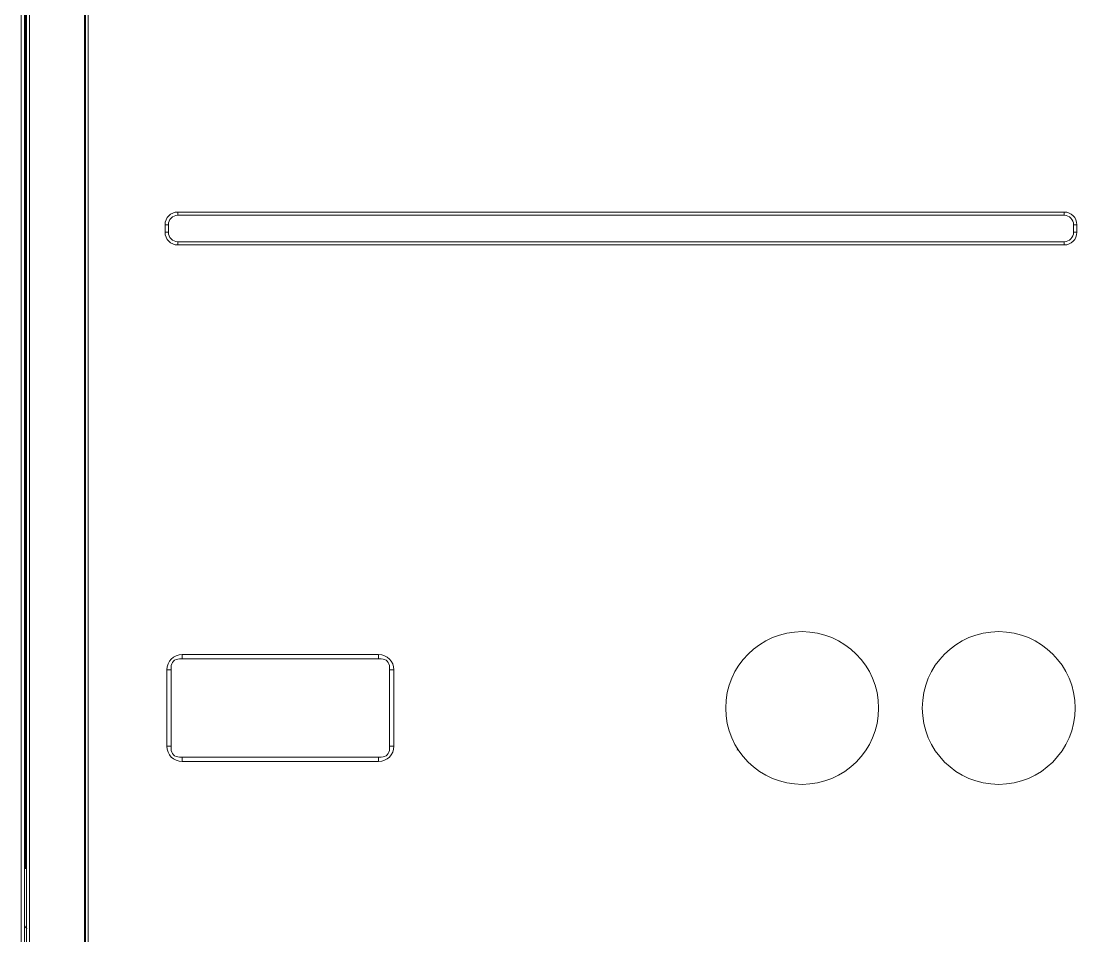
# Model space of a CAD drawing. Header units: millimetres. Extents: x 10547 to 11305, y 9897 to 10391.
# Drawn here: x 10951.037 to 10954.639, y 10152.945 to 10156.068 of the extents above; entities that cross this region are included whole.
import ezdxf

# ---------------------------------------------------------------- set-up
doc = ezdxf.new("R2010")
doc.units = ezdxf.units.MM
doc.layers.add('EHP', color=1, linetype='Continuous')
doc.layers.add('LG-AIRCON', color=240, linetype='Continuous')

# ---------------------------------------------------------------- blocks, each defined once
blk = doc.blocks.new('NEWUXA-1')
at = {"layer": 'LG-AIRCON', "color": 0, "linetype": 'Continuous', "lineweight": 13}
for p, q in [((-394.39, 3.3), (-394.39, 1726.69)), ((-392.89, 1726.69), (-392.89, 3.3)), ((-391.91, 94.8), (-391.91, 1726.67)), ((-390.61, 1726.68), (-390.61, 94.8)), ((-365.41, 94.8), (-365.41, 1726.68)), ((-364.91, 94.8), (-364.91, 1726.68)), ((-364.91, 1726.68), (-364.91, 94.8)), ((-363.61, 1726.68), (-363.61, 94.8)), ((-392.89, 414.3), (-392.89, 1434.3)), ((-392.39, 1434.3), (-392.39, 414.3)), ((-391.91, 1434.8), (-391.91, 97.8)), ((-322.66, 715.1), (83.34, 715.1)), ((-322.66, 713.6), (-322.66, 715.1)), ((83.34, 713.6), (-322.66, 713.6)), ((83.34, 713.6), (83.34, 715.1)), ((-328.46, 705.8), (-328.46, 709.3)), ((-328.46, 709.3), (-326.96, 709.3)), ((-326.96, 709.3), (-326.96, 705.8)), ((87.65, 709.3), (89.15, 709.3)), ((87.65, 705.8), (87.65, 709.3)), ((89.15, 709.3), (89.15, 705.8)), ((-328.46, 705.8), (-326.96, 705.8)), ((-322.66, 700), (-322.66, 701.5)), ((-322.66, 701.5), (83.34, 701.5)), ((83.34, 700), (83.34, 701.5)), ((87.65, 705.8), (89.15, 705.8)), ((83.34, 700), (-322.66, 700)), ((-229.49, 510.3), (-321.83, 510.3)), ((-230.66, 512.3), (-320.66, 512.3)), ((-320.66, 510.3), (-320.66, 512.3)), ((-230.66, 510.3), (-230.66, 512.3)), ((-327.66, 505.3), (-327.66, 470.3)), ((-325.66, 505.3), (-327.66, 505.3)), ((-325.66, 506.47), (-325.66, 469.13)), ((-225.66, 469.13), (-225.66, 506.47)), ((-225.66, 505.3), (-223.66, 505.3)), ((-223.66, 470.3), (-223.66, 505.3)), ((-325.66, 470.3), (-327.66, 470.3)), ((-225.66, 470.3), (-223.66, 470.3)), ((-321.83, 465.3), (-229.49, 465.3)), ((-320.66, 465.3), (-320.66, 463.3)), ((-230.66, 465.3), (-230.66, 463.3)), ((-320.66, 463.3), (-230.66, 463.3)), ((-392.89, 414.3), (-392.39, 414.3)), ((-391.91, 414.3), (-392.39, 414.3)), ((-391.91, 404.77), (-391.91, 384.8)), ((-391.91, 394.8), (-391.91, 404.77)), ((-391.91, 383.84), (-391.91, 384.8)), ((-391.91, 384.8), (-391.91, 383.44))]:
    blk.add_line(p, q, dxfattribs=at)
for points in [[(-66.5, 468.44), (-66.5, 468.45), (-66.5, 468.46), (-66.5, 468.47), (-66.5, 468.48), (-66.5, 468.49), (-66.49, 468.49), (-66.49, 468.5), (-66.49, 468.51), (-66.49, 468.52), (-66.49, 468.53), (-66.48, 468.54), (-66.48, 468.55), (-66.48, 468.56), (-66.47, 468.57), (-66.47, 468.57), (-66.46, 468.58), (-66.46, 468.59), (-66.45, 468.6), (-66.45, 468.61), (-66.44, 468.61), (-66.44, 468.62), (-66.43, 468.63), (-66.42, 468.64), (-66.42, 468.64), (-66.41, 468.65), (-66.41, 468.66), (-66.4, 468.66), (-66.39, 468.67), (-66.38, 468.68), (-66.38, 468.68), (-66.37, 468.69), (-66.36, 468.69), (-66.35, 468.7), (-66.34, 468.7), (-66.34, 468.71), (-66.33, 468.71), (-66.32, 468.71), (-66.31, 468.72), (-66.3, 468.72), (-66.29, 468.72), (-66.28, 468.73), (-66.27, 468.73), (-66.27, 468.73), (-66.26, 468.73), (-66.25, 468.73), (-66.24, 468.74), (-66.23, 468.74), (-66.22, 468.74), (-66.21, 468.74), (-66.2, 468.74)], [(-392.94, 388.14), (-392.91, 388.11), (-392.89, 388.07), (-392.87, 388.04), (-392.84, 388.01), (-392.82, 387.98), (-392.8, 387.95), (-392.77, 387.91), (-392.75, 387.88), (-392.73, 387.85), (-392.7, 387.82), (-392.68, 387.79), (-392.65, 387.75), (-392.63, 387.72), (-392.61, 387.69), (-392.58, 387.66), (-392.56, 387.63), (-392.54, 387.6), (-392.51, 387.56), (-392.49, 387.53), (-392.46, 387.5), (-392.44, 387.47), (-392.42, 387.44), (-392.39, 387.41), (-392.37, 387.38), (-392.34, 387.34), (-392.32, 387.31), (-392.3, 387.28), (-392.27, 387.25), (-392.25, 387.22), (-392.22, 387.19), (-392.2, 387.16), (-392.17, 387.13), (-392.15, 387.1), (-392.13, 387.06), (-392.1, 387.03), (-392.08, 387), (-392.05, 386.97), (-392.03, 386.94), (-392, 386.91), (-391.98, 386.88), (-391.95, 386.85), (-391.93, 386.82), (-391.91, 386.79), (-391.88, 386.76), (-391.86, 386.73), (-391.83, 386.7), (-391.81, 386.67), (-391.78, 386.64), (-391.76, 386.61), (-391.73, 386.58)]]:
    blk.add_lwpolyline(points, dxfattribs=at)
for centre in [(-36.66, 487.8), (53.34, 487.8)]:
    blk.add_circle(centre, 35, dxfattribs=at)
for centre, radius, start, end in [((-322.66, 709.3), 5.8, 90, 180), ((-322.66, 709.3), 4.3, 90, 180), ((83.34, 709.3), 5.8, 0, 90), ((83.34, 709.3), 4.3, 0, 90), ((-322.66, 705.8), 5.8, 180, 270), ((-322.66, 705.8), 4.3, 180, 270), ((83.34, 705.8), 5.8, 270, 0), ((83.34, 705.8), 4.3, 270, 0), ((-36.66, 487.8), 35, 270, 90), ((53.34, 487.8), 35, 270, 90), ((-320.66, 505.3), 7, 90, 180), ((-230.66, 505.3), 7, 0, 90), ((-320.66, 470.3), 7, 180, 270), ((-230.66, 470.3), 7, 270, 0)]:
    blk.add_arc(centre, radius, start, end, dxfattribs=at)
for centre, major_axis, start_param, end_param in [((-319.13, 503.77), (-5.49, 5.49), 5.710757, 6.855614), ((-232.18, 503.77), (5.49, 5.49), 5.710757, 6.855614), ((-319.13, 471.83), (5.49, 5.49), 2.569164, 3.714021), ((-232.18, 471.83), (-5.49, 5.49), 2.569164, 3.714021)]:
    blk.add_ellipse(centre, major_axis=major_axis, ratio=0.6444, start_param=start_param, end_param=end_param, dxfattribs=at)
blk = doc.blocks.new('NEWUXA+UXB-1')
at = {"layer": 'EHP', "color": 0}
blk.add_blockref('NEWUXA-1', (1084.96, 0), dxfattribs=at)

msp = doc.modelspace()

# ---------------------------------------------------------------- block references
at = {"layer": 'LG-AIRCON', "color": 1, "xscale": 0.007449840356167105, "yscale": 0.007449840356167105, "zscale": 0.007449840356167105}
msp.add_blockref('NEWUXA+UXB-1', (10945.8923, 10150.0887), dxfattribs=at)

doc.saveas('drawing.dxf')
